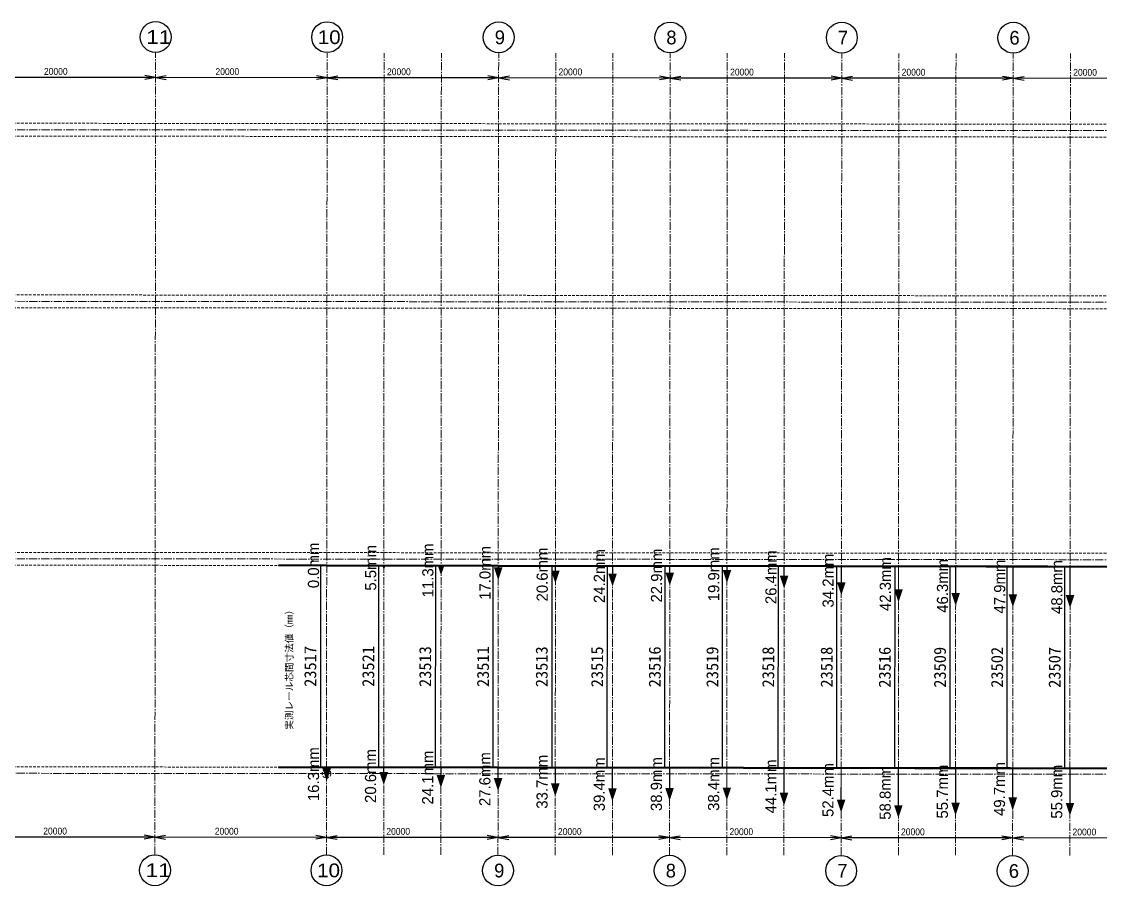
# Model space of a CAD drawing. Header units: millimetres. Extents: x -1487388 to 1863726, y -1887513 to 1367480.
# Drawn here: x -35571 to 90205, y -13023 to 87755 of the extents above; entities that cross this region are included whole.
import ezdxf
from ezdxf.enums import TextEntityAlignment as Align

# ---------------------------------------------------------------- set-up
doc = ezdxf.new("R2010")
doc.units = ezdxf.units.MM
doc.header["$LTSCALE"] = 50
doc.header["$PDMODE"] = 35
doc.header["$PDSIZE"] = -0.15
doc.linetypes.add('CENTER', pattern=[9.525, 6.35, -3.175])
doc.linetypes.add('CENTER2', pattern=[28.575, 19.05, -3.175, 3.175, -3.175])
for name, color, linetype in [('Fレール', 30, 'Continuous'), ('Gレール', 140, 'Continuous'), ('ズレ変位_矢印', 7, 'Continuous'), ('レール芯', 2, 'CENTER'), ('寸法', 7, 'Continuous'), ('通り芯', 7, 'Continuous')]:
    doc.layers.add(name, color=color, linetype=linetype)
doc.layers.add('一点鎖線', color=6, linetype='CENTER', lineweight=20)
doc.layers.add('注釈', color=9, linetype='Continuous', lineweight=25)
doc.styles.add('MSゴシック', font='')
doc.styles.get("Standard").update_dxf_attribs({"font": 'MS UI Gothic.ttf'})
doc.styles.get('MSゴシック').set_extended_font_data('MS Gothic')
doc.dimstyles.new('DIM_1200_MSゴシック', dxfattribs={"dimtxt": 1200, "dimasz": 30, "dimexe": 600, "dimexo": 600, "dimgap": 480, "dimtad": 1, "dimdec": 0, "dimdsep": 46, "dimtxsty": 'MSゴシック', "dimblk": 'DOT', "dimcen": 0, "dimclrd": 256, "dimclre": 256, "dimclrt": 7, "dimaunit": 1, "dimadec": 3, "dimazin": 0, "dimtfac": 1, "dimtdec": 0, "dimtix": 1, "dimtmove": 2, "dimatfit": 3, "dimldrblk": 'ORIGIN2', "dimfxl": 1, "dimtolj": 1, "dimtzin": 0, "dimarcsym": 0})

# ---------------------------------------------------------------- blocks, each defined once
blk = doc.blocks.new('_Dot')
at = {"color": 0, "linetype": 'ByBlock', "lineweight": -2}
blk.add_line((-0.5, 0), (-1, 0), dxfattribs=at)
at = {"color": 0, "linetype": 'ByBlock', "const_width": 0.5}
blk.add_lwpolyline([(-0.25, 0, 1), (0.25, 0, 1)], format="xyb", close=True, dxfattribs=at)
blk = doc.blocks.new('*D5')
at = {"layer": 'Defpoints', "color": 0, "transparency": 16777216}
for p in [(6666, 24370), (6026, 849), (6651, 849)]:
    blk.add_point(p, dxfattribs=at)
at = {"layer": '寸法', "lineweight": -2, "transparency": 16777216}
for p, q in [((6066, 24370), (5441, 24370)), ((6041, 24340), (6026, 879)), ((6051, 849), (5426, 850))]:
    blk.add_line(p, q, dxfattribs=at)
at = {"layer": '寸法', "lineweight": -2, "transparency": 16777216, "xscale": 30, "yscale": 30, "zscale": 30}
for p, rotation in [((6041, 24370), 89.96435636118777), ((6026, 849), 269.9643563611878)]:
    blk.add_blockref('_Dot', p, dxfattribs=dict(at, rotation=rotation))
at = {"layer": '寸法', "color": 7, "transparency": 16777216, "insert": (4853, 12610), "char_height": 1400, "attachment_point": 5, "rotation": 89.96436, "style": 'MSゴシック'}
blk.add_mtext('\\A1;23521', dxfattribs=at)
blk = doc.blocks.new('_Origin2')
at = {"color": 0, "linetype": 'ByBlock', "lineweight": -2}
blk.add_line((-0.5, 0), (-1, 0), dxfattribs=at)
for radius in [0.5, 0.25]:
    blk.add_circle((0, 0), radius, dxfattribs=at)
blk = doc.blocks.new('*D6')
at = {"layer": 'Defpoints', "color": 0, "transparency": 16777216}
for p in [(0, 24375), (-727, 859), (0, 859)]:
    blk.add_point(p, dxfattribs=at)
at = {"layer": '寸法', "lineweight": -2, "transparency": 16777216}
for p, q in [((-600, 24375), (-1327, 24375)), ((-727, 24345), (-727, 889)), ((-600, 859), (-1327, 859))]:
    blk.add_line(p, q, dxfattribs=at)
at = {"layer": '寸法', "lineweight": -2, "transparency": 16777216, "xscale": 30, "yscale": 30, "zscale": 30}
for p, rotation in [((-727, 24375), 90), ((-727, 859), 270)]:
    blk.add_blockref('_Dot', p, dxfattribs=dict(at, rotation=rotation))
at = {"layer": '寸法', "color": 7, "transparency": 16777216, "insert": (-1907, 12617), "char_height": 1400, "attachment_point": 5, "rotation": 90, "style": 'MSゴシック'}
blk.add_mtext('\\A1;23517', dxfattribs=at)
blk = doc.blocks.new('*D7')
at = {"layer": 'Defpoints', "color": 0, "transparency": 16777216}
for p in [(13332, 24353), (12662, 840), (13317, 840)]:
    blk.add_point(p, dxfattribs=at)
at = {"layer": '寸法', "lineweight": -2, "transparency": 16777216}
for p, q in [((12732, 24353), (12077, 24353)), ((12677, 24323), (12662, 870)), ((12717, 840), (12062, 840))]:
    blk.add_line(p, q, dxfattribs=at)
at = {"layer": '寸法', "lineweight": -2, "transparency": 16777216, "xscale": 30, "yscale": 30, "zscale": 30}
for p, rotation in [((12677, 24353), 89.96435636118777), ((12662, 840), 269.9643563611878)]:
    blk.add_blockref('_Dot', p, dxfattribs=dict(at, rotation=rotation))
at = {"layer": '寸法', "color": 7, "transparency": 16777216, "insert": (11489, 12597), "char_height": 1400, "attachment_point": 5, "rotation": 89.96436, "style": 'MSゴシック'}
blk.add_mtext('\\A1;23513', dxfattribs=at)
blk = doc.blocks.new('*D8')
at = {"layer": 'Defpoints', "color": 0, "transparency": 16777216}
for p in [(19419, 24341), (20000, 24341), (19979, 830)]:
    blk.add_point(p, dxfattribs=at)
at = {"layer": '寸法', "lineweight": -2, "transparency": 16777216}
for p, q in [((19400, 24341), (18819, 24342)), ((19399, 861), (19419, 24311)), ((19379, 831), (18799, 831))]:
    blk.add_line(p, q, dxfattribs=at)
at = {"layer": '寸法', "lineweight": -2, "transparency": 16777216, "xscale": 30, "yscale": 30, "zscale": 30}
for p, rotation in [((19419, 24341), 89.95036124442905), ((19399, 831), 269.9503612444291)]:
    blk.add_blockref('_Dot', p, dxfattribs=dict(at, rotation=rotation))
at = {"layer": '寸法', "color": 7, "transparency": 16777216, "insert": (18229, 12587), "char_height": 1400, "attachment_point": 5, "rotation": 89.95036, "style": 'MSゴシック'}
blk.add_mtext('\\A1;23511', dxfattribs=at)
blk = doc.blocks.new('*D9')
at = {"layer": 'Defpoints', "color": 0, "transparency": 16777216}
for p in [(26666, 24332), (26246, 819), (26651, 819)]:
    blk.add_point(p, dxfattribs=at)
at = {"layer": '寸法', "lineweight": -2, "transparency": 16777216}
for p, q in [((26066, 24332), (25661, 24332)), ((26261, 24302), (26246, 849)), ((26051, 819), (25646, 819))]:
    blk.add_line(p, q, dxfattribs=at)
at = {"layer": '寸法', "lineweight": -2, "transparency": 16777216, "xscale": 30, "yscale": 30, "zscale": 30}
for p, rotation in [((26261, 24332), 89.96435636118744), ((26246, 819), 269.9643563611875)]:
    blk.add_blockref('_Dot', p, dxfattribs=dict(at, rotation=rotation))
at = {"layer": '寸法', "color": 7, "transparency": 16777216, "insert": (25073, 12576), "char_height": 1400, "attachment_point": 5, "rotation": 89.96436, "style": 'MSゴシック'}
blk.add_mtext('\\A1;23513', dxfattribs=at)
blk = doc.blocks.new('*D10')
at = {"layer": 'Defpoints', "color": 0, "transparency": 16777216}
for p in [(32722, 24323), (33332, 24322), (33317, 807)]:
    blk.add_point(p, dxfattribs=at)
at = {"layer": '寸法', "lineweight": -2, "transparency": 16777216}
for p, q in [((32732, 24323), (32122, 24323)), ((32707, 837), (32722, 24293)), ((32717, 807), (32107, 808))]:
    blk.add_line(p, q, dxfattribs=at)
at = {"layer": '寸法', "lineweight": -2, "transparency": 16777216, "xscale": 30, "yscale": 30, "zscale": 30}
for p, rotation in [((32722, 24323), 89.96435636118748), ((32707, 807), 269.9643563611875)]:
    blk.add_blockref('_Dot', p, dxfattribs=dict(at, rotation=rotation))
at = {"layer": '寸法', "color": 7, "transparency": 16777216, "insert": (31535, 12566), "char_height": 1400, "attachment_point": 5, "rotation": 89.96436, "style": 'MSゴシック'}
blk.add_mtext('\\A1;23515', dxfattribs=at)
blk = doc.blocks.new('*D11')
at = {"layer": 'Defpoints', "color": 0, "transparency": 16777216}
for p in [(39442, 24318), (40000, 24318), (39979, 802)]:
    blk.add_point(p, dxfattribs=at)
at = {"layer": '寸法', "lineweight": -2, "transparency": 16777216}
for p, q in [((39400, 24318), (38842, 24319)), ((39422, 832), (39442, 24288)), ((39379, 802), (38822, 803))]:
    blk.add_line(p, q, dxfattribs=at)
at = {"layer": '寸法', "lineweight": -2, "transparency": 16777216, "xscale": 30, "yscale": 30, "zscale": 30}
for p, rotation in [((39442, 24318), 89.95036124442905), ((39422, 802), 269.9503612444291)]:
    blk.add_blockref('_Dot', p, dxfattribs=dict(at, rotation=rotation))
at = {"layer": '寸法', "color": 7, "transparency": 16777216, "insert": (38252, 12561), "char_height": 1400, "attachment_point": 5, "rotation": 89.95036, "style": 'MSゴシック'}
blk.add_mtext('\\A1;23516', dxfattribs=at)
blk = doc.blocks.new('*D12')
at = {"layer": 'Defpoints', "color": 0, "transparency": 16777216}
for p in [(46157, 24315), (46666, 24315), (46651, 797)]:
    blk.add_point(p, dxfattribs=at)
at = {"layer": '寸法', "lineweight": -2, "transparency": 16777216}
for p, q in [((46066, 24315), (45557, 24316)), ((46143, 827), (46157, 24285)), ((46051, 797), (45543, 797))]:
    blk.add_line(p, q, dxfattribs=at)
at = {"layer": '寸法', "lineweight": -2, "transparency": 16777216, "xscale": 30, "yscale": 30, "zscale": 30}
for p, rotation in [((46157, 24315), 89.96435636118751), ((46143, 797), 269.9643563611875)]:
    blk.add_blockref('_Dot', p, dxfattribs=dict(at, rotation=rotation))
at = {"layer": '寸法', "color": 7, "transparency": 16777216, "insert": (44970, 12557), "char_height": 1400, "attachment_point": 5, "rotation": 89.96436, "style": 'MSゴシック'}
blk.add_mtext('\\A1;23519', dxfattribs=at)
blk = doc.blocks.new('*D13')
at = {"layer": 'Defpoints', "color": 0, "transparency": 16777216}
for p in [(52668, 24303), (53332, 24303), (53317, 785)]:
    blk.add_point(p, dxfattribs=at)
at = {"layer": '寸法', "lineweight": -2, "transparency": 16777216}
for p, q in [((52732, 24303), (52068, 24304)), ((52653, 815), (52668, 24273)), ((52717, 785), (52053, 786))]:
    blk.add_line(p, q, dxfattribs=at)
at = {"layer": '寸法', "lineweight": -2, "transparency": 16777216, "xscale": 30, "yscale": 30, "zscale": 30}
for p, rotation in [((52668, 24303), 89.96435636118748), ((52653, 785), 269.9643563611875)]:
    blk.add_blockref('_Dot', p, dxfattribs=dict(at, rotation=rotation))
at = {"layer": '寸法', "color": 7, "transparency": 16777216, "insert": (51480, 12545), "char_height": 1400, "attachment_point": 5, "rotation": 89.96436, "style": 'MSゴシック'}
blk.add_mtext('\\A1;23518', dxfattribs=at)
blk = doc.blocks.new('*D14')
at = {"layer": 'Defpoints', "color": 0, "transparency": 16777216}
for p in [(59486, 24290), (60000, 24289), (59979, 771)]:
    blk.add_point(p, dxfattribs=at)
at = {"layer": '寸法', "lineweight": -2, "transparency": 16777216}
for p, q in [((59400, 24290), (58886, 24290)), ((59466, 801), (59486, 24260)), ((59379, 771), (58866, 772))]:
    blk.add_line(p, q, dxfattribs=at)
at = {"layer": '寸法', "lineweight": -2, "transparency": 16777216, "xscale": 30, "yscale": 30, "zscale": 30}
for p, rotation in [((59486, 24290), 89.9503365502502), ((59466, 771), 269.9503365502502)]:
    blk.add_blockref('_Dot', p, dxfattribs=dict(at, rotation=rotation))
at = {"layer": '寸法', "color": 7, "transparency": 16777216, "insert": (58296, 12532), "char_height": 1400, "attachment_point": 5, "rotation": 89.95034, "style": 'MSゴシック'}
blk.add_mtext('\\A1;23518', dxfattribs=at)
blk = doc.blocks.new('*D15')
at = {"layer": 'Defpoints', "color": 0, "transparency": 16777216}
for p in [(66256, 24276), (66666, 24275), (66651, 759)]:
    blk.add_point(p, dxfattribs=at)
at = {"layer": '寸法', "lineweight": -2, "transparency": 16777216}
for p, q in [((66066, 24276), (65656, 24276)), ((66242, 789), (66256, 24246)), ((66051, 759), (65642, 759))]:
    blk.add_line(p, q, dxfattribs=at)
at = {"layer": '寸法', "lineweight": -2, "transparency": 16777216, "xscale": 30, "yscale": 30, "zscale": 30}
for p, rotation in [((66256, 24276), 89.9643563611878), ((66242, 759), 269.9643563611878)]:
    blk.add_blockref('_Dot', p, dxfattribs=dict(at, rotation=rotation))
at = {"layer": '寸法', "color": 7, "transparency": 16777216, "insert": (65069, 12518), "char_height": 1400, "attachment_point": 5, "rotation": 89.96436, "style": 'MSゴシック'}
blk.add_mtext('\\A1;23516', dxfattribs=at)
blk = doc.blocks.new('*D16')
at = {"layer": 'Defpoints', "color": 0, "transparency": 16777216}
for p in [(72690, 24266), (73332, 24266), (73317, 756)]:
    blk.add_point(p, dxfattribs=at)
at = {"layer": '寸法', "lineweight": -2, "transparency": 16777216}
for p, q in [((72732, 24266), (72090, 24266)), ((72676, 786), (72690, 24236)), ((72717, 756), (72076, 757))]:
    blk.add_line(p, q, dxfattribs=at)
at = {"layer": '寸法', "lineweight": -2, "transparency": 16777216, "xscale": 30, "yscale": 30, "zscale": 30}
for p, rotation in [((72690, 24266), 89.96435636118778), ((72676, 756), 269.9643563611878)]:
    blk.add_blockref('_Dot', p, dxfattribs=dict(at, rotation=rotation))
at = {"layer": '寸法', "color": 7, "transparency": 16777216, "insert": (71503, 12512), "char_height": 1400, "attachment_point": 5, "rotation": 89.96436, "style": 'MSゴシック'}
blk.add_mtext('\\A1;23509', dxfattribs=at)
blk = doc.blocks.new('*D17')
at = {"layer": 'Defpoints', "color": 0, "transparency": 16777216}
for p in [(79352, 24259), (80000, 24258), (79979, 756)]:
    blk.add_point(p, dxfattribs=at)
at = {"layer": '寸法', "lineweight": -2, "transparency": 16777216}
for p, q in [((79400, 24259), (78752, 24259)), ((79332, 787), (79352, 24229)), ((79379, 757), (78732, 757))]:
    blk.add_line(p, q, dxfattribs=at)
at = {"layer": '寸法', "lineweight": -2, "transparency": 16777216, "xscale": 30, "yscale": 30, "zscale": 30}
for p, rotation in [((79352, 24259), 89.95032690725161), ((79332, 757), 269.9503269072516)]:
    blk.add_blockref('_Dot', p, dxfattribs=dict(at, rotation=rotation))
at = {"layer": '寸法', "color": 7, "transparency": 16777216, "insert": (78162, 12509), "char_height": 1400, "attachment_point": 5, "rotation": 89.95033, "style": 'MSゴシック'}
blk.add_mtext('\\A1;23502', dxfattribs=at)
blk = doc.blocks.new('*D18')
at = {"layer": 'Defpoints', "color": 0, "transparency": 16777216}
for p in [(86058, 24252), (86665, 24251), (86651, 744)]:
    blk.add_point(p, dxfattribs=at)
at = {"layer": '寸法', "lineweight": -2, "transparency": 16777216}
for p, q in [((86066, 24252), (85458, 24252)), ((86043, 775), (86058, 24222)), ((86051, 745), (85443, 745))]:
    blk.add_line(p, q, dxfattribs=at)
at = {"layer": '寸法', "lineweight": -2, "transparency": 16777216, "xscale": 30, "yscale": 30, "zscale": 30}
for p, rotation in [((86058, 24252), 89.96435636118778), ((86043, 745), 269.9643563611878)]:
    blk.add_blockref('_Dot', p, dxfattribs=dict(at, rotation=rotation))
at = {"layer": '寸法', "color": 7, "transparency": 16777216, "insert": (84871, 12499), "char_height": 1400, "attachment_point": 5, "rotation": 89.96436, "style": 'MSゴシック'}
blk.add_mtext('\\A1;23507', dxfattribs=at)

msp = doc.modelspace()

# ---------------------------------------------------------------- hatches: boundary and pattern name
at = {"layer": 'Fレール', "transparency": 33554508}
h = msp.add_hatch(color=256, dxfattribs=at)
h.dxf.hatch_style = 1
h.paths.add_polyline_path([(-5632.6, 24353.9), (61.2, 24345.5), (20045.6, 24310.9), (35007.2, 24289.9), (47432.3, 24284.7), (59135.1, 24261), (66302.7, 24245.8), (76899.2, 24230.3), (84060.7, 24225.3), (92530.8, 24212.7), (99894.7, 24215.8), (105088.5, 24227), (113451.4, 24234.7), (121342.5, 24240.2), (128358.8, 24234.2), (140052.8, 24236.6), (146574.7, 24221.7), (151047.4, 24216.4), (157029.2, 24209.8), (167661.3, 24196.2), (173307.5, 24182.5), (180871.7, 24175.5), (193065.4, 24159.7), (201466.1, 24170.8), (201466.9, 24230.6), (193065.2, 24219.7), (180871.8, 24235.5), (173307.6, 24242.5), (167661.5, 24256.2), (157029.3, 24269.8), (151047.5, 24276.4), (146574.8, 24281.7), (140052.9, 24296.6), (128358.8, 24294.2), (121342.5, 24300.2), (113451.3, 24294.7), (105088.4, 24287), (99894.6, 24275.8), (92530.9, 24272.7), (84060.8, 24285.3), (76899.3, 24290.3), (66302.8, 24305.8), (59135.2, 24321), (47432.4, 24344.7), (35007.2, 24349.9), (20045.6, 24370.9), (61.3, 24405.5), (-5632.6, 24413.9)])
at = {"layer": 'Gレール', "transparency": 33554508}
h = msp.add_hatch(color=256, dxfattribs=at)
h.dxf.hatch_style = 1
h.paths.add_polyline_path([(-5632.6, 838.6), (2662.9, 824.5), (19858.3, 800.6), (33031.4, 777.3), (48610.8, 765), (61503.3, 737.7), (68570.5, 725.5), (79727.8, 726.8), (89118.5, 710), (106168.6, 705.8), (120047.4, 717.2), (130544.3, 711.3), (140032, 717.7), (155056.4, 704.1), (166604.8, 702.2), (180048.2, 672.3), (198385.7, 679.5), (198385.7, 739.5), (180048.2, 732.3), (166604.9, 762.2), (155056.4, 764.1), (140032, 777.7), (130544.3, 771.3), (120047.4, 777.2), (106168.6, 765.8), (89118.5, 770), (79727.8, 786.8), (68570.6, 785.5), (61503.4, 797.7), (48610.9, 825), (33031.5, 837.3), (19858.4, 860.6), (2663, 884.5), (-5632.6, 898.6)])

# ---------------------------------------------------------------- linework, layer by layer
at = {"layer": 'Fレール'}
msp.add_lwpolyline([(92530.9, 24272.7), (84060.8, 24285.3), (76899.3, 24290.3), (66302.8, 24305.8), (59135.2, 24321), (47432.4, 24344.7), (35007.2, 24349.9), (20045.6, 24370.9), (61.3, 24405.5), (-5632.6, 24413.9), (-5632.6, 24353.9), (61.2, 24345.5), (20045.6, 24310.9), (35007.2, 24289.9), (47432.3, 24284.7), (59135.1, 24261), (66302.7, 24245.8), (76899.2, 24230.3), (84060.7, 24225.3), (92530.8, 24212.7)], dxfattribs=at)
at = {"layer": 'Gレール'}
msp.add_lwpolyline([(106168.6, 765.8), (89118.5, 770), (79727.8, 786.8), (68570.6, 785.5), (61503.4, 797.7), (48610.9, 825), (33031.5, 837.3), (19858.4, 860.6), (2663, 884.5), (-5632.6, 898.6), (-5632.6, 838.6), (2662.9, 824.5), (19858.3, 800.6), (33031.4, 777.3), (48610.8, 765), (61503.3, 737.7), (68570.5, 725.5), (79727.8, 726.8), (89118.5, 710), (106168.6, 705.8)], dxfattribs=at)
at = {"layer": 'ズレ変位_矢印', "color": 150, "const_width": 150}
for points in [[(19999.6, 24358), (19999.4, 24153.4)], [(26665.6, 24352.2), (26665.2, 23788.2)], [(33331.6, 24346.5), (33331, 23424.5)], [(39999.5, 24340.7), (39998.9, 23554.1)], [(46665.5, 24334.9), (46665.2, 23849.2)], [(53331.5, 24329.1), (53330.8, 23193.7)], [(59999.5, 24323.3), (59997.9, 22406.4)], [(66665.5, 24317.6), (66663.8, 21589.1)], [(73331.5, 24311.8), (73329.6, 21185.7)], [(79999.5, 24306), (79996.7, 21016.9)], [(86665.5, 24300.2), (86663.4, 20916.4)]]:
    msp.add_lwpolyline(points, dxfattribs=at)
at = {"layer": 'ズレ変位_矢印', "color": 1, "const_width": 150}
for points in [[(0, 875.3), (0, 742.2)], [(6651, 869.6), (6650.6, 305.8)], [(13316.9, 863.8), (13316.4, -47.6)], [(19979.2, 858), (19978.1, -405.4)], [(26650.9, 852.3), (26649.8, -1014.8)], [(33316.9, 846.5), (33315.4, -1595.7)], [(39979.2, 840.7), (39977.1, -1549.5)], [(46650.9, 834.9), (46649.5, -1503.3)], [(53316.9, 829.2), (53315.1, -2081.3)], [(59979.2, 823.4), (59975.9, -2918.8)], [(66650.9, 817.6), (66648.2, -3557.7)], [(73316.9, 811.8), (73314.4, -3262.3)], [(79979.2, 806.1), (79976.2, -2661.6)], [(86650.9, 800.3), (86648.4, -3285.1)]]:
    msp.add_lwpolyline(points, dxfattribs=at)
at = {"layer": 'ズレ変位_矢印', "color": 150}
for points in [[(6665.2, 23821.3), (6848.3, 24369.4), (6482.8, 24369.7)], [(13330.9, 23237.5), (13707, 24363.5), (12956.1, 24364)], [(19998.1, 22653.4), (20499.4, 24153), (19499.4, 24153.9)], [(26664.3, 22288.2), (27165.2, 23787.9), (26165.2, 23788.5)], [(33330.1, 21924.5), (33831, 23424.2), (32831, 23424.8)], [(39997.6, 22054.1), (40498.9, 23553.6), (39498.9, 23554.5)], [(46664.3, 22349.2), (47165.2, 23848.9), (46165.2, 23849.5)], [(53329.9, 21693.7), (53830.8, 23193.4), (52830.8, 23194)], [(59996.6, 20906.4), (60497.9, 22405.9), (59497.9, 22406.8)], [(66662.9, 20089.1), (67163.8, 21588.8), (66163.8, 21589.4)], [(73328.7, 19685.7), (73829.6, 21185.4), (72829.6, 21186)], [(79995.4, 19516.9), (80496.7, 21016.4), (79496.7, 21017.3)], [(86662.5, 19416.4), (87163.4, 20916), (86163.4, 20916.7)]]:
    msp.add_solid(points, dxfattribs=at)
at = {"layer": 'ズレ変位_矢印', "color": 1}
for points in [[(0, -757.8), (500, 742.2), (-500, 742.2)], [(6649.7, -1194.2), (7150.6, 305.5), (6150.6, 306.1)], [(13315.4, -1547.6), (13816.4, -47.9), (12816.4, -47.3)], [(19976.8, -1905.4), (20478.1, -405.9), (19478.1, -405)], [(26648.8, -2514.8), (27149.8, -1015.2), (26149.8, -1014.5)], [(33314.5, -3095.7), (33815.4, -1596), (32815.4, -1595.4)], [(39975.8, -3049.5), (40477.1, -1550), (39477.1, -1549.1)], [(46648.5, -3003.3), (47149.5, -1503.6), (46149.5, -1503)], [(53314.2, -3581.3), (53815.1, -2081.6), (52815.1, -2081)], [(59974.6, -4418.8), (60475.9, -2919.2), (59475.9, -2918.4)], [(66647.3, -5057.7), (67148.2, -3558), (66148.2, -3557.4)], [(73313.4, -4762.3), (73814.4, -3262.6), (72814.4, -3262)], [(79974.9, -4161.6), (80476.2, -2662), (79476.2, -2661.1)], [(86647.4, -4785.1), (87148.4, -3285.4), (86148.4, -3284.8)]]:
    msp.add_solid(points, dxfattribs=at)
at = {"layer": 'レール芯'}
for points in [[(201703.2, 24201), (193065.3, 24189.7), (180871.8, 24205.5), (173307.6, 24212.5), (167661.4, 24226.2), (157029.2, 24239.8), (151047.5, 24246.4), (146574.8, 24251.7), (140052.8, 24266.6), (128358.8, 24264.2), (121342.5, 24270.2), (113451.3, 24264.7), (105088.5, 24257), (99894.6, 24245.8), (92530.8, 24242.7), (84060.7, 24255.3), (76899.3, 24260.3), (66302.8, 24275.8), (59135.2, 24291), (47432.4, 24314.7), (35007.2, 24319.9), (20045.6, 24340.9), (61.3, 24375.5), (-5632.6, 24383.9)], [(201484.9, 710.8), (180048.2, 702.3), (166604.8, 732.2), (155056.4, 734.1), (140032, 747.7), (130544.3, 741.3), (120047.4, 747.2), (106168.6, 735.8), (89118.5, 740), (79727.8, 756.8), (68570.5, 755.5), (61503.3, 767.7), (48610.9, 795), (33031.4, 807.3), (19858.4, 830.6), (2663, 854.5), (-5632.6, 868.6)]]:
    msp.add_lwpolyline(points, dxfattribs=at)
at = {"layer": '一点鎖線'}
for p, q in [((-269955.7, 76109.3), (203152.5, 75699.4)), ((-269957, 74609.3), (203151.2, 74199.4)), ((-270932.8, 56110.1), (203135.2, 55699.4)), ((-270869.6, 54610), (203133.9, 54199.4)), ((-270894.3, 26110), (203109.2, 25699.4)), ((-270895.6, 24610), (203107.9, 24199.4)), ((-270916, 1110.1), (203087.5, 699.4))]:
    msp.add_line(p, q, dxfattribs=at)
msp.add_circle((-21.4, 125.4), 500, dxfattribs=at)
at = {"layer": '寸法'}
for p, q in [((-19951.2, 81233), (-39951.2, 81250.4)), ((-19951.2, 81233), (-21202.6, 81009.3)), ((-19951.2, 81233), (-21202.2, 81458.9)), ((-19951.2, 81233), (-18699.8, 81456.7)), ((48.8, 81215.7), (-19951.2, 81233)), ((-19951.2, 81233), (-18700.2, 81007.1)), ((48.8, 81215.7), (-1202.6, 80992)), ((48.8, 81215.7), (-1202.2, 81441.6)), ((48.8, 81215.7), (1300.2, 81439.4)), ((20048.8, 81198.4), (48.8, 81215.7)), ((48.8, 81215.7), (1299.8, 80989.8)), ((20048.8, 81198.4), (18797.4, 80974.7)), ((20048.8, 81198.4), (18797.8, 81424.3)), ((20048.8, 81198.4), (21300.2, 81422.1)), ((40048.8, 81181), (20048.8, 81198.4)), ((20048.8, 81198.4), (21299.8, 80972.5)), ((40048.8, 81181), (38797.4, 80957.3)), ((40048.8, 81181), (38797.8, 81406.9)), ((40048.8, 81181), (41300.2, 81404.8)), ((60048.8, 81163.7), (40048.8, 81181)), ((40048.8, 81181), (41299.8, 80955.2)), ((60048.8, 81163.7), (58797.4, 80940)), ((60048.8, 81163.7), (58797.8, 81389.6)), ((60048.8, 81163.7), (61300.2, 81387.4)), ((80048.8, 81146.4), (60048.8, 81163.7)), ((60048.8, 81163.7), (61299.8, 80937.8)), ((80048.8, 81146.4), (78797.4, 80922.7)), ((80048.8, 81146.4), (78797.8, 81372.3)), ((80048.8, 81146.4), (81300.2, 81370.1)), ((100048.8, 81129.1), (80048.8, 81146.4)), ((80048.8, 81146.4), (81299.8, 80920.5)), ((-20027.9, -7288.3), (-40027.9, -7271)), ((-20027.9, -7288.3), (-21279.3, -7512)), ((-20027.9, -7288.3), (-21278.9, -7062.4)), ((-20027.9, -7288.3), (-18776.5, -7064.6)), ((-27.9, -7305.6), (-20027.9, -7288.3)), ((-20027.9, -7288.3), (-18776.9, -7514.2)), ((-27.9, -7305.6), (-1279.3, -7529.3)), ((-27.9, -7305.6), (-1278.9, -7079.7)), ((-27.9, -7305.6), (1223.5, -7081.9)), ((19972.1, -7323), (-27.9, -7305.6)), ((-27.9, -7305.6), (1223.1, -7531.5)), ((19972.1, -7323), (18720.7, -7546.7)), ((19972.1, -7323), (18721.1, -7097.1)), ((19972.1, -7323), (21223.5, -7099.2)), ((39972.1, -7340.3), (19972.1, -7323)), ((19972.1, -7323), (21223.1, -7548.8)), ((39972.1, -7340.3), (38720.7, -7564)), ((39972.1, -7340.3), (38721.1, -7114.4)), ((39972.1, -7340.3), (41223.5, -7116.6)), ((59972.1, -7357.6), (39972.1, -7340.3)), ((39972.1, -7340.3), (41223.1, -7566.2)), ((59972.1, -7357.6), (58720.7, -7581.3)), ((59972.1, -7357.6), (58721.1, -7131.7)), ((59972.1, -7357.6), (61223.5, -7133.9)), ((79972.1, -7374.9), (59972.1, -7357.6)), ((59972.1, -7357.6), (61223.1, -7583.5)), ((79972.1, -7374.9), (78720.7, -7598.7)), ((79972.1, -7374.9), (78721.1, -7149.1)), ((79972.1, -7374.9), (81223.5, -7151.2)), ((99972.1, -7392.3), (79972.1, -7374.9)), ((79972.1, -7374.9), (81223.1, -7600.8))]:
    msp.add_line(p, q, dxfattribs=at)
at = {"layer": '注釈', "color": 7}
for centre in [(-19947.1, 85954.8), (52.9, 85937.5), (20052.9, 85920.2), (40052.9, 85902.8), (60052.9, 85885.5), (80052.9, 85868.2), (-20019.1, -11136.8), (-19.1, -11154.1), (19980.9, -11171.4), (39980.9, -11188.8), (59980.9, -11206.1), (79980.9, -11223.4)]:
    msp.add_circle(centre, 1800, dxfattribs=at)
at = {"layer": '通り芯', "color": 8, "linetype": 'CENTER2', "lineweight": 13}
for p, q in [((-20029.6, -9336.8), (-19948.7, 84109.2)), ((-29.6, -9354.1), (51.3, 84091.9)), ((19970.3, -9371.5), (20051.3, 84074.6)), ((39970.3, -9388.8), (40051.3, 84057.2)), ((59970.3, -9406.1), (60051.3, 84039.9)), ((79970.3, -9423.4), (80051.3, 84022.6)), ((-276127.2, 75364.6), (213436.8, 74940.5)), ((-276144.6, 55364.6), (213419.5, 54940.4)), ((-276170.6, 25364.6), (213393.5, 24940.5)), ((-276192.2, 364.6), (213371.8, -59.5))]:
    msp.add_line(p, q, dxfattribs=at)
at = {"layer": '通り芯', "color": 4, "linetype": 'CENTER2', "lineweight": 13}
for p, q in [((6644.6, -9358.3), (6702.7, 84087.8)), ((13310.6, -9362.4), (13368.7, 84083.6)), ((26644.6, -9370.7), (26702.7, 84075.3)), ((33310.6, -9374.9), (33368.7, 84071.2)), ((46644.6, -9383.2), (46702.7, 84062.9)), ((53310.6, -9387.3), (53368.7, 84058.7)), ((66644.6, -9395.6), (66702.7, 84050.4)), ((73310.6, -9399.8), (73368.7, 84046.3)), ((86644.6, -9408.1), (86702.7, 84038))]:
    msp.add_line(p, q, dxfattribs=at)

# ---------------------------------------------------------------- texts
at = {"layer": 'ズレ変位_矢印', "color": 1}
for s, rotation, p in [('0.0mm', 90, (-500, 24389.4)), ('16.3mm', 90, (-500, 58.8)), ('20.6mm', 89.964356, (6150.3, -162)), ('24.1mm', 89.964356, (12816.2, -341.6)), ('27.6mm', 89.950361, (19478, -523.3)), ('33.7mm', 89.964356, (26149.9, -831)), ('39.4mm', 89.964356, (32815.7, -1124.3)), ('38.9mm', 89.950361, (39477.5, -1104)), ('38.4mm', 89.964356, (46149.7, -1083.9)), ('44.1mm', 89.964356, (52815.6, -1375.8)), ('49.7mm', 89.950361, (79477, -1677.3)), ('52.4mm', 89.950361, (59476.9, -1797.3)), ('58.8mm', 89.964356, (66149.1, -2119.7)), ('55.7mm', 89.964356, (72815.2, -1974.9)), ('55.9mm', 89.964356, (86149.2, -1992.1))]:
    msp.add_text(s, height=1300, rotation=rotation, dxfattribs=at).set_placement(p, align=Align.BOTTOM_CENTER)
at = {"layer": 'ズレ変位_矢印', "color": 150}
for s, rotation, p in [('5.5mm', 89.964356, (6165.4, 24095.7)), ('11.3mm', 89.964356, (12831.2, 23800.9)), ('17.0mm', 89.950361, (19498.8, 23506.2)), ('20.6mm', 89.964356, (26164.9, 23320.5)), ('24.2mm', 89.964356, (32830.8, 23135.8)), ('22.9mm', 89.950361, (39498.6, 23197.8)), ('19.9mm', 89.964356, (46164.9, 23342.4)), ('26.4mm', 89.964356, (52830.7, 23011.7)), ('34.2mm', 89.950361, (59498.1, 22615.3)), ('42.3mm', 89.964356, (66164.2, 22203.6)), ('46.3mm', 89.964356, (72830.1, 21999.1)), ('47.9mm', 89.950361, (79497.5, 21911.9)), ('48.8mm', 89.964356, (86164, 21858.6))]:
    msp.add_text(s, height=1300, rotation=rotation, dxfattribs=at).set_placement(p, align=Align.BOTTOM_CENTER)
at = {"layer": '寸法', "width": 0.929941}
for p in [(-32968.1, 81544.3), (-12968.1, 81527), (7031.9, 81509.7), (27031.9, 81492.3), (47031.9, 81475), (67031.9, 81457.7), (87031.9, 81440.3), (-33044.7, -6977), (-13044.8, -6994.4), (6955.2, -7011.7), (26955.2, -7029), (46955.2, -7046.3), (66955.2, -7063.7), (86955.2, -7081)]:
    msp.add_text('20000', height=800, rotation=359.950361, dxfattribs=at).set_placement(p)
at = {"layer": '寸法', "color": 7, "insert": (-4300.7, 12498.2), "char_height": 800, "attachment_point": 5, "rotation": 89.964356, "style": 'MSゴシック'}
msp.add_mtext('\\A1;実測レール芯間寸法値（mm）', dxfattribs=at)
at = {"layer": '注釈', "color": 7}
for s, width, p in [('11', 1.234286, (-21044.9, 85155.8)), ('10', 1.122078, (-1044.9, 85138.5)), ('11', 1.234286, (-21116.9, -11935.8)), ('10', 1.122078, (-1116.9, -11953.2))]:
    msp.add_text(s, height=1600, rotation=359.950361, dxfattribs=dict(at, width=width)).set_placement(p)
for s, p in [('9', (19595.1, 85120.6)), ('8', (39595.1, 85103.2)), ('7', (59595, 85085.9)), ('6', (79595, 85068.6)), ('9', (19523.1, -11971)), ('8', (39523.1, -11988.4)), ('7', (59523.1, -12005.7)), ('6', (79523.1, -12023))]:
    msp.add_text(s, height=1600, rotation=359.950361, dxfattribs=at).set_placement(p)

# ---------------------------------------------------------------- dimensions: what is measured, and where the dimension line sits
at = {"layer": '寸法'}
dim = msp.add_aligned_dim(p1=(0, 24375.3), p2=(0, 859), distance=-727.3, text='23517', dimstyle='DIM_1200_MSゴシック', override={"dimtxt": 1400}, dxfattribs=at)
dim.commit()
dim.dimension.update_dxf_attribs({"geometry": '*D6', "text_midpoint": (-1907.3, 12617.2)})
for p1, p2, distance, picture, middle in [((6665.6, 24369.6), (6650.9, 848.9), -624.9, '*D5', (4853.4, 12610.4)), ((13331.6, 24352.5), (13316.9, 839.7), -654.8, '*D7', (11489.4, 12597.2)), ((19979.2, 830.4), (19999.6, 24341), 580.1, '*D8', (18229.2, 12587.2)), ((26665.6, 24331.6), (26650.9, 818.6), -404.8, '*D9', (25073.5, 12576.1)), ((33316.9, 807.1), (33331.5, 24322.2), 609.6, '*D10', (31534.6, 12565.8)), ((39979.2, 801.8), (39999.5, 24317.8), 557.5, '*D11', (38251.8, 12561.3)), ((46650.9, 796.5), (46665.5, 24315), 508.3, '*D12', (44969.9, 12556.8)), ((53316.9, 785), (53331.5, 24302.8), 663.9, '*D13', (51480.3, 12545.1)), ((59979.1, 771), (59999.5, 24289.2), 513.1, '*D14', (58296.3, 12531.5)), ((66650.8813, 758.8475), (66665.5109, 24275.2873), 409.1731, '*D15', (65069.0234, 12518.056)), ((73316.9, 756.1), (73331.5, 24265.5), 641.1, '*D16', (71503.1, 12511.9)), ((79979.1, 756.4), (79999.5, 24258.1), 647.2, '*D17', (78162.1, 12508.8)), ((86650.9, 744.4), (86665.5, 24251.4), 607.6, '*D18', (84870.6, 12499))]:
    dim = msp.add_aligned_dim(p1=p1, p2=p2, distance=distance, dimstyle='DIM_1200_MSゴシック', override={"dimtxt": 1400}, dxfattribs=at)
    dim.commit()
    dim.dimension.update_dxf_attribs({"geometry": picture, "text_midpoint": middle})

doc.saveas('drawing.dxf')
